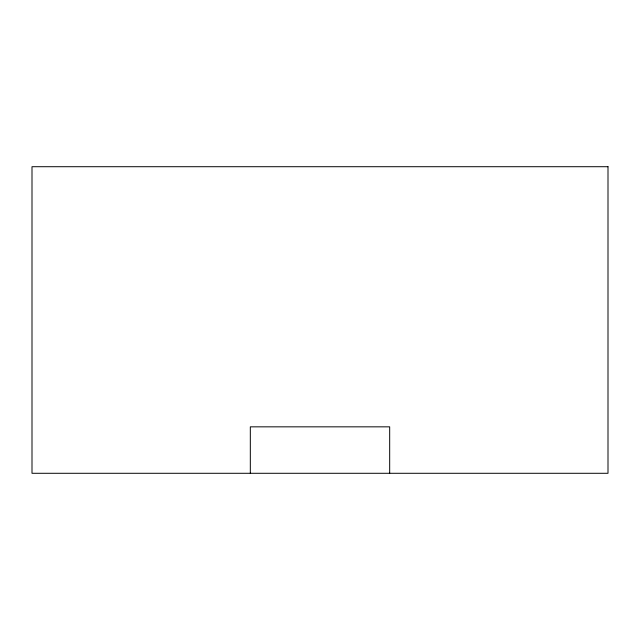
<?xml version="1.0" encoding="UTF-8"?>
<svg xmlns="http://www.w3.org/2000/svg" width="640" height="640" viewBox="0 0 640 640"><rect width="100%" height="100%" fill="white"/><g stroke="black" fill="none" stroke-linecap="round" stroke-linejoin="round"><path stroke-width="0.96" d="M389.68 473.288L389.68 426.84L250.32 426.84L250.32 473.288M608 166.712L32 166.712L32 473.288L608 473.288L608 166.712"/></g></svg>
